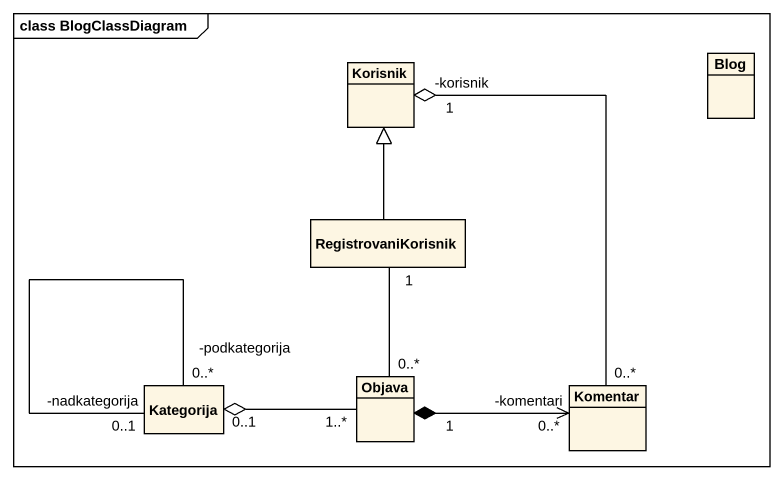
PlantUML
@startuml
mainframe class BlogClassDiagram
hide circle
hide empty members
class Korisnik
class Blog
class RegistrovaniKorisnik
class Kategorija
class Objava
class Komentar
Korisnik "1\n-korisnik" o-- "0..*" Komentar
RegistrovaniKorisnik -up-|> Korisnik
RegistrovaniKorisnik "1" -- "0..*" Objava
Kategorija "-podkategorija\n0..*" -- "-nadkategorija\n0..1" Kategorija
Kategorija "0..1" o-right- "1..*" Objava
Objava "1" *-right-> "-komentari\n0..*" Komentar
@enduml
